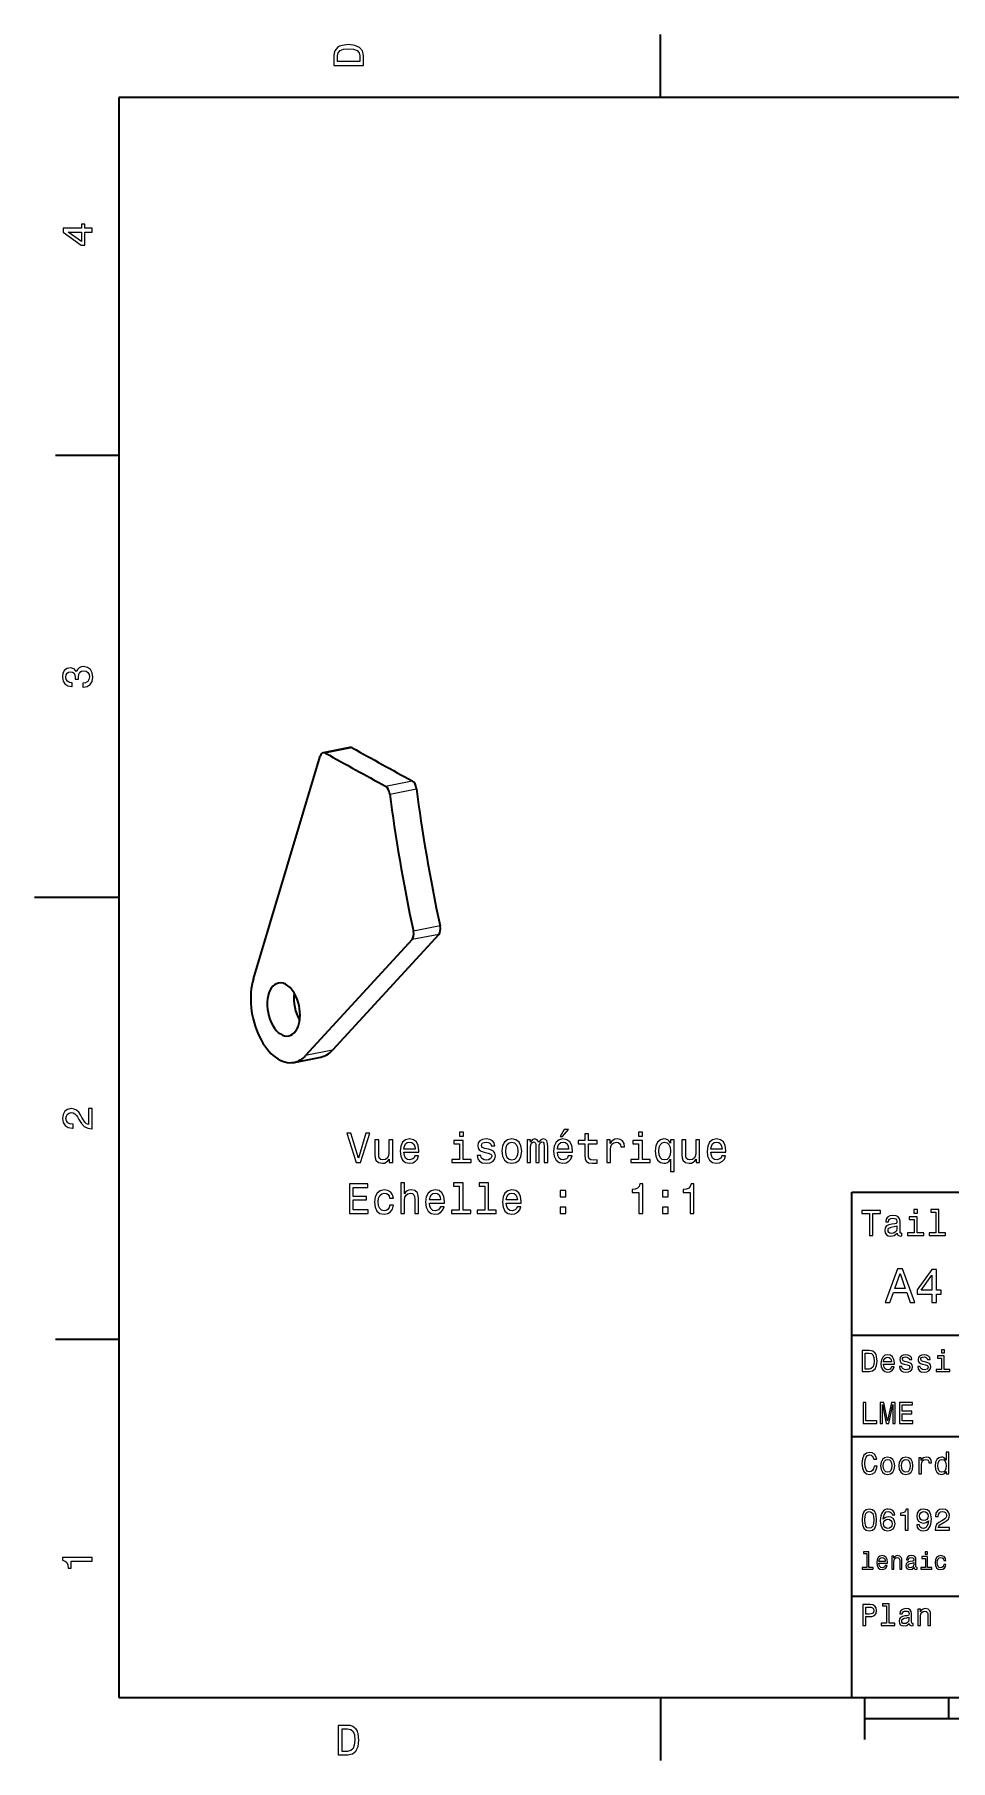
# Model space of a CAD drawing. Extents: x 0 to 297, y 0 to 210.
# Drawn here: x 0 to 108.7, y 2.5 to 207.5 of the extents above; entities that cross this region are included whole.
import ezdxf

# ---------------------------------------------------------------- set-up
doc = ezdxf.new("R2010")
doc.units = 0

msp = doc.modelspace()

# ---------------------------------------------------------------- linework, layer by layer
at = {"color": 7, "lineweight": 35, "ltscale": 0.1875}
for p, q in [((74.300003, 200), (74.300003, 207.5)), ((10, 157.5), (2.5, 157.5)), ((10, 52.5), (2.5, 52.5)), ((74.300003, 10), (74.300003, 2.5))]:
    msp.add_line(p, q, dxfattribs=at)
at = {"color": 7, "lineweight": 35}
for p, q in [((287, 200), (10, 200)), ((10, 200), (10, 10)), ((25.974854, 95.345688), (33.90332, 121.776993)), ((97, 10), (97, 70)), ((97, 70), (287, 70)), ((97, 53), (162, 53)), ((97, 41), (162, 41)), ((97, 22), (162, 22)), ((10, 10), (287, 10)), ((97, 10), (287, 10)), ((98.5, 7.5), (198.5, 7.5))]:
    msp.add_line(p, q, dxfattribs=at)
at = {"color": 7, "lineweight": 35, "ltscale": 0.080713}
for p, q in [((37.436279, 122.81665), (34.269531, 122.188141)), ((30.810913, 85.421936), (33.977661, 86.050446))]:
    msp.add_line(p, q, dxfattribs=at)
at = {"color": 7, "lineweight": 13, "ltscale": 0.08071}
msp.add_line((37.714844, 122.765045), (34.548218, 122.136536), dxfattribs=at)
at = {"color": 7, "lineweight": 13, "ltscale": 0.080713}
for p, q in [((41.657715, 118.219406), (44.824463, 118.847931)), ((42.173706, 117.282471), (45.340454, 117.91098)), ((47.971436, 100.623947), (44.804688, 99.995438)), ((48.137085, 101.616547), (44.970337, 100.988037)), ((35.347412, 86.859238), (32.180664, 86.230713))]:
    msp.add_line(p, q, dxfattribs=at)
at = {"color": 7, "lineweight": 35, "ltscale": 0.25}
msp.add_line((10, 105), (0, 105), dxfattribs=at)
at = {"color": 7, "lineweight": 35, "ltscale": 0.466927}
for p, q in [((47.971436, 100.623947), (35.347412, 86.859238)), ((44.804688, 99.995438), (32.180664, 86.230713))]:
    msp.add_line(p, q, dxfattribs=at)
at = {"color": 7, "lineweight": 35, "ltscale": 0.125}
msp.add_line((98.5, 10), (98.5, 5), dxfattribs=at)
at = {"color": 7, "lineweight": 35, "ltscale": 0.0625}
msp.add_line((108.5, 10), (108.5, 7.5), dxfattribs=at)
at = {"color": 7, "lineweight": 13}
for points in [[(35.533215, 204.994965), (35.533215, 203.829971), (39.033215, 203.829971), (39.033215, 204.994965), (38.922264, 205.544678), (38.584366, 205.953171), (38.034657, 206.205338), (37.283215, 206.296112), (36.516644, 206.215424), (36.21405, 206.114563), (35.971977, 205.973343), (35.644165, 205.56485), (35.563473, 205.297562)], [(35.951801, 204.959656), (36.027451, 205.342941), (36.259438, 205.605194), (36.672985, 205.761536), (37.283215, 205.811966), (37.873272, 205.756485), (38.286816, 205.600143), (38.533936, 205.332855), (38.614628, 204.959656), (38.614628, 204.298996), (35.951801, 204.298996)], [(6.833213, 184.02739), (6.833213, 184.481277), (5.965778, 184.481277), (5.965778, 184.98056), (5.56232, 184.98056), (5.56232, 184.481277), (3.408862, 184.481277), (3.408862, 184.022339), (5.521974, 182.489197), (5.965778, 182.489197), (5.965778, 184.02739)], [(5.56232, 182.912827), (3.993876, 184.02739), (5.56232, 184.02739)], [(5.73379, 129.979111), (5.769093, 129.979111), (6.253242, 130.059799), (6.616354, 130.296829), (6.848343, 130.670029), (6.934078, 131.164276), (6.848343, 131.688766), (6.626441, 132.082138), (6.273415, 132.334305), (5.819525, 132.425079), (5.521974, 132.384735), (5.279899, 132.273788), (5.0933, 132.092224), (4.957133, 131.850143), (4.684798, 132.177963), (4.251081, 132.293961), (3.857709, 132.218307), (3.560158, 132.00145), (3.373559, 131.648422), (3.307997, 131.164276), (3.388689, 130.710388), (3.610591, 130.362396), (3.963617, 130.135452), (4.432637, 130.059799), (4.46794, 130.059799), (4.46794, 130.508652), (4.145173, 130.548996), (3.913184, 130.680115), (3.771974, 130.891937), (3.721542, 131.189484), (3.761888, 131.451736), (3.867795, 131.643372), (4.039265, 131.759369), (4.271254, 131.804764), (4.518372, 131.759369), (4.684798, 131.638336), (4.785663, 131.426514), (4.815922, 131.139053), (4.810879, 130.942368), (5.209294, 130.942368), (5.199208, 131.189484), (5.244596, 131.507217), (5.365634, 131.744247), (5.56232, 131.885452), (5.819525, 131.935883), (6.112032, 131.880417), (6.328891, 131.734161), (6.465058, 131.502167), (6.510447, 131.194534), (6.460014, 130.876801), (6.308718, 130.644821), (6.066643, 130.498566), (5.73379, 130.443085)], [(6.833213, 77.519447), (6.833213, 79.925072), (6.399496, 79.925072), (6.399496, 78.023773), (6.162464, 78.129684), (5.965778, 78.311241), (5.607709, 78.871033), (5.456412, 79.168587), (5.239553, 79.501442), (4.987392, 79.738472), (4.689842, 79.874641), (4.351945, 79.925072), (3.928314, 79.839333), (3.595461, 79.602303), (3.383646, 79.239189), (3.307997, 78.770172), (3.393732, 78.286018), (3.630764, 77.91787), (4.009006, 77.680832), (4.508286, 77.600143), (4.578891, 77.600143), (4.578891, 78.059074), (4.538545, 78.059074), (4.195605, 78.104462), (3.943444, 78.240631), (3.782061, 78.457489), (3.726585, 78.744957), (3.777017, 79.03746), (3.903098, 79.254318), (4.099784, 79.395531), (4.346902, 79.445961), (4.578891, 79.41066), (4.775577, 79.314842), (4.947046, 79.153458), (5.098343, 78.931557), (5.259727, 78.634003), (5.572406, 78.139771), (5.90526, 77.791786), (6.308718, 77.585014), (6.818084, 77.519447)], [(39.309841, 77.027397), (38.43232, 74.046852), (37.529579, 77.027397), (37.050472, 77.027397), (38.180157, 73.522354), (38.684479, 73.522354), (39.788948, 77.027397)], [(42.512291, 76.230568), (42.068485, 76.230568), (42.068485, 74.667168), (42.018051, 74.304054), (41.871799, 74.041809), (41.644855, 73.880424), (41.347305, 73.829994), (41.110271, 73.870338), (40.958977, 73.991371), (40.873241, 74.198143), (40.853069, 74.490654), (40.853069, 76.230568), (40.409264, 76.230568), (40.409264, 74.45031), (40.424393, 74.092239), (40.520214, 73.794685), (40.812721, 73.522354), (41.281742, 73.426537), (41.533905, 73.461838), (41.750763, 73.552612), (41.937363, 73.708954), (42.088657, 73.935898), (42.088657, 73.522354), (42.512291, 73.522354)], [(43.848743, 74.747856), (45.623962, 74.747856), (45.629005, 74.954628), (45.548313, 75.534599), (45.326408, 75.968323), (44.973385, 76.230568), (44.504364, 76.326385), (44.045429, 76.225525), (43.692406, 75.9431), (43.465458, 75.484169), (43.384769, 74.878983), (43.460415, 74.258667), (43.687363, 73.804771), (44.035343, 73.522354), (44.489235, 73.426537), (44.882607, 73.492096), (45.205372, 73.663567), (45.442406, 73.935898), (45.578571, 74.299011), (45.139812, 74.299011), (45.049034, 74.097282), (44.917908, 73.945984), (44.544708, 73.824951), (44.257248, 73.880424), (44.040386, 74.056938), (43.899178, 74.344398), (43.848743, 74.732727)], [(43.848743, 75.121056), (43.904221, 75.46904), (44.040386, 75.726242), (44.247162, 75.882584), (44.519493, 75.938057), (44.786785, 75.882584), (44.993557, 75.726242), (45.119637, 75.46904), (45.165028, 75.121056)], [(50.889091, 73.895554), (50.889091, 76.139786), (49.749321, 76.139786), (49.749321, 75.761551), (50.445286, 75.761551), (50.445286, 73.895554), (49.537506, 73.895554), (49.537506, 73.522354), (51.806957, 73.522354), (51.806957, 73.895554)], [(50.904221, 77.143394), (50.4352, 77.143394), (50.4352, 76.639069), (50.904221, 76.639069)], [(53.894855, 75.100883), (53.466179, 75.201752), (53.148457, 75.317741), (53.042549, 75.554771), (53.072807, 75.721199), (53.178719, 75.842239), (53.350185, 75.917885), (53.597305, 75.948143), (53.834335, 75.917885), (54.020935, 75.82711), (54.141975, 75.690941), (54.192406, 75.509384), (54.626122, 75.509384), (54.626122, 75.51947), (54.550476, 75.847282), (54.343704, 76.104485), (54.020935, 76.265869), (53.597305, 76.326385), (53.168633, 76.265869), (52.855949, 76.099442), (52.659264, 75.852325), (52.598747, 75.539642), (52.644135, 75.237053), (52.785343, 75.025238), (53.017334, 74.87394), (53.355228, 74.768028), (53.849464, 74.646996), (54.152061, 74.520912), (54.23275, 74.420052), (54.263008, 74.268753), (54.217621, 74.082153), (54.096584, 73.940941), (53.899899, 73.850166), (53.63765, 73.819908), (53.360275, 73.850166), (53.158543, 73.95607), (53.022377, 74.127541), (52.9669, 74.364571), (52.538227, 74.364571), (52.608833, 73.961113), (52.815605, 73.66861), (53.143414, 73.492096), (53.597305, 73.426537), (54.071365, 73.492096), (54.41935, 73.66861), (54.631165, 73.951027), (54.706814, 74.319183), (54.651337, 74.636909), (54.494999, 74.853767), (54.237793, 74.99498)], [(55.473385, 74.87394), (55.554077, 74.258667), (55.786064, 73.804771), (56.154221, 73.522354), (56.648457, 73.426537), (57.13765, 73.522354), (57.505806, 73.799728), (57.737793, 74.253624), (57.823528, 74.87394), (57.737793, 75.489212), (57.505806, 75.948143), (57.13765, 76.225525), (56.648457, 76.326385), (56.154221, 76.225525), (55.786064, 75.9431), (55.554077, 75.489212)], [(55.927277, 74.878983), (55.972664, 75.33287), (56.113876, 75.660683), (56.34082, 75.862411), (56.648457, 75.933014), (56.95105, 75.862411), (57.177994, 75.665726), (57.319206, 75.33287), (57.369637, 74.878983), (57.319206, 74.420052), (57.177994, 74.087196), (56.95105, 73.885468), (56.648457, 73.819908), (56.34082, 73.885468), (56.113876, 74.087196), (55.972664, 74.420052)], [(58.46402, 73.522354), (58.87252, 73.522354), (58.87252, 75.33287), (58.897736, 75.605209), (58.973389, 75.801895), (59.089378, 75.917885), (59.240677, 75.96328), (59.361717, 75.922928), (59.442406, 75.822067), (59.48275, 75.650597), (59.497879, 75.423653), (59.497879, 73.522354), (59.881165, 73.522354), (59.881165, 75.33287), (59.906384, 75.600166), (59.982033, 75.796852), (60.103069, 75.917885), (60.254364, 75.96328), (60.375404, 75.922928), (60.456093, 75.822067), (60.506527, 75.423653), (60.506527, 73.522354), (60.915031, 73.522354), (60.915031, 75.393394), (60.889812, 75.781723), (60.80912, 76.079269), (60.647736, 76.260826), (60.38549, 76.326385), (60.07785, 76.225525), (59.84082, 75.933014), (59.654221, 76.220482), (59.341541, 76.326385), (59.054077, 76.225525), (58.857391, 75.9431), (58.857391, 76.230568), (58.46402, 76.230568)], [(62.064884, 74.747856), (63.840099, 74.747856), (63.845142, 74.954628), (63.76445, 75.534599), (63.542549, 75.968323), (63.189522, 76.230568), (62.720505, 76.326385), (62.26157, 76.225525), (61.908546, 75.9431), (61.681599, 75.484169), (61.600906, 74.878983), (61.676556, 74.258667), (61.9035, 73.804771), (62.251484, 73.522354), (62.705376, 73.426537), (63.098747, 73.492096), (63.421513, 73.663567), (63.658546, 73.935898), (63.794708, 74.299011), (63.355949, 74.299011), (63.265171, 74.097282), (63.134048, 73.945984), (62.760849, 73.824951), (62.473385, 73.880424), (62.256527, 74.056938), (62.115318, 74.344398), (62.064884, 74.732727)], [(62.064884, 75.121056), (62.120361, 75.46904), (62.256527, 75.726242), (62.463299, 75.882584), (62.735634, 75.938057), (63.002922, 75.882584), (63.209694, 75.726242), (63.335777, 75.46904), (63.381165, 75.121056)], [(62.37252, 76.598724), (62.670071, 76.598724), (63.371078, 77.45607), (62.876842, 77.45607)], [(65.307678, 75.761551), (65.307678, 74.404922), (65.337936, 73.966156), (65.479149, 73.663567), (65.761566, 73.487053), (66.240677, 73.426537), (66.765167, 73.451752), (66.765167, 73.835037), (66.381882, 73.804771), (66.033905, 73.845123), (65.847305, 73.971199), (65.766609, 74.183014), (65.75148, 74.480568), (65.75148, 75.761551), (66.765167, 75.761551), (66.765167, 76.139786), (65.75148, 76.139786), (65.75148, 76.93158), (65.307678, 76.93158), (65.307678, 76.139786), (64.541107, 76.139786), (64.541107, 75.761551)], [(67.915024, 73.522354), (68.358826, 73.522354), (68.358826, 75.070625), (68.404221, 75.443825), (68.54039, 75.711113), (68.762291, 75.872498), (69.059837, 75.927971), (69.281738, 75.89267), (69.448166, 75.791809), (69.549026, 75.620338), (69.584335, 75.388351), (70.03318, 75.388351), (69.972664, 75.796852), (69.806236, 76.089355), (69.528854, 76.265869), (69.15062, 76.326385), (68.89341, 76.286041), (68.671509, 76.185181), (68.474823, 76.01371), (68.318481, 75.781723), (68.318481, 76.230568), (67.915024, 76.230568)], [(72.141251, 73.895554), (72.141251, 76.139786), (71.00148, 76.139786), (71.00148, 75.761551), (71.697449, 75.761551), (71.697449, 73.895554), (70.789665, 73.895554), (70.789665, 73.522354), (73.059113, 73.522354), (73.059113, 73.895554)], [(72.15638, 77.143394), (71.687363, 77.143394), (71.687363, 76.639069), (72.15638, 76.639069)], [(75.484909, 75.811981), (75.328568, 76.038925), (75.152054, 76.20031), (74.945282, 76.291084), (74.708252, 76.326385), (74.279579, 76.225525), (73.946724, 75.9431), (73.729866, 75.489212), (73.654221, 74.878983), (73.729866, 74.26371), (73.946724, 73.809814), (74.279579, 73.522354), (74.708252, 73.426537), (74.945282, 73.456795), (75.147018, 73.542526), (75.323524, 73.698868), (75.484909, 73.935898), (75.484909, 72.473366), (75.928711, 72.473366), (75.928711, 76.230568), (75.484909, 76.230568)], [(74.108109, 74.878983), (74.153496, 75.327827), (74.294708, 75.65564), (74.506523, 75.857368), (74.783905, 75.927971), (75.076408, 75.857368), (75.298309, 75.660683), (75.429428, 75.33287), (75.479866, 74.878983), (75.429428, 74.420052), (75.298309, 74.092239), (75.076408, 73.890511), (74.783905, 73.824951), (74.506523, 73.890511), (74.294708, 74.092239), (74.153496, 74.425095)], [(78.944565, 76.230568), (78.500763, 76.230568), (78.500763, 74.667168), (78.450325, 74.304054), (78.304077, 74.041809), (78.077126, 73.880424), (77.779572, 73.829994), (77.542542, 73.870338), (77.391251, 73.991371), (77.305511, 74.198143), (77.285339, 74.490654), (77.285339, 76.230568), (76.841537, 76.230568), (76.841537, 74.45031), (76.856667, 74.092239), (76.952484, 73.794685), (77.244995, 73.522354), (77.71402, 73.426537), (77.966171, 73.461838), (78.183037, 73.552612), (78.369629, 73.708954), (78.520935, 73.935898), (78.520935, 73.522354), (78.944565, 73.522354)], [(80.281021, 74.747856), (82.056229, 74.747856), (82.061279, 74.954628), (81.980583, 75.534599), (81.758682, 75.968323), (81.405655, 76.230568), (80.936638, 76.326385), (80.477707, 76.225525), (80.12468, 75.9431), (79.897736, 75.484169), (79.817039, 74.878983), (79.892685, 74.258667), (80.119629, 73.804771), (80.467621, 73.522354), (80.921509, 73.426537), (81.31488, 73.492096), (81.63765, 73.663567), (81.87468, 73.935898), (82.010849, 74.299011), (81.572083, 74.299011), (81.481308, 74.097282), (81.350182, 73.945984), (80.976982, 73.824951), (80.689514, 73.880424), (80.472656, 74.056938), (80.331451, 74.344398), (80.281021, 74.732727)], [(80.281021, 75.121056), (80.336487, 75.46904), (80.472656, 75.726242), (80.679428, 75.882584), (80.951767, 75.938057), (81.219055, 75.882584), (81.425827, 75.726242), (81.55191, 75.46904), (81.597298, 75.121056)], [(37.373241, 67.475525), (39.592262, 67.475525), (39.592262, 67.899155), (37.837219, 67.899155), (37.837219, 69.084312), (39.40062, 69.084312), (39.40062, 69.502899), (37.837219, 69.502899), (37.837219, 70.551895), (39.551914, 70.551895), (39.551914, 70.975525), (37.373241, 70.975525)], [(42.149178, 69.286041), (42.587936, 69.286041), (42.497162, 69.689499), (42.2803, 70.007225), (41.942406, 70.203911), (41.503643, 70.279556), (41.019493, 70.178696), (40.651337, 69.896271), (40.41935, 69.43734), (40.338657, 68.822067), (40.414307, 68.211838), (40.641251, 67.757942), (40.999321, 67.475525), (41.488514, 67.379707), (41.922234, 67.455353), (42.260128, 67.667168), (42.492115, 68.000023), (42.592979, 68.443825), (42.16935, 68.443825), (42.0937, 68.161407), (41.952492, 67.949585), (41.750763, 67.818466), (41.503643, 67.778122), (41.196007, 67.843681), (40.974106, 68.04541), (40.837936, 68.373222), (40.792549, 68.837196), (40.837936, 69.291084), (40.979149, 69.618896), (41.206093, 69.820625), (41.503643, 69.891228), (41.765892, 69.84584), (41.962578, 69.729851), (42.0937, 69.538208)], [(43.460415, 67.475525), (43.904221, 67.475525), (43.904221, 69.038925), (43.949608, 69.396996), (44.095863, 69.659241), (44.322807, 69.820625), (44.625401, 69.881142), (44.867477, 69.830711), (45.018776, 69.694542), (45.094421, 69.467598), (45.119637, 69.165009), (45.119637, 67.475525), (45.563442, 67.475525), (45.563442, 69.255783), (45.54327, 69.613853), (45.452492, 69.911407), (45.154942, 70.183739), (44.690964, 70.279556), (44.438805, 70.244255), (44.221943, 70.148438), (44.040386, 69.997139), (43.904221, 69.790367), (43.904221, 71.096565), (43.460415, 71.096565)], [(46.884766, 68.701027), (48.659985, 68.701027), (48.665028, 68.907799), (48.584335, 69.48777), (48.362434, 69.921494), (48.009407, 70.183739), (47.540386, 70.279556), (47.081455, 70.178696), (46.728428, 69.896271), (46.501484, 69.43734), (46.420792, 68.832153), (46.496441, 68.211838), (46.723385, 67.757942), (47.071365, 67.475525), (47.525257, 67.379707), (47.918629, 67.445267), (48.241394, 67.616737), (48.478428, 67.889069), (48.614594, 68.252182), (48.175835, 68.252182), (48.085056, 68.050453), (47.953934, 67.899155), (47.580734, 67.778122), (47.29327, 67.833595), (47.076408, 68.010109), (46.9352, 68.297569), (46.884766, 68.685898)], [(46.884766, 69.074226), (46.940243, 69.422211), (47.076408, 69.679413), (47.283184, 69.835754), (47.555519, 69.891228), (47.822807, 69.835754), (48.029579, 69.679413), (48.155663, 69.422211), (48.20105, 69.074226)], [(50.415028, 70.723366), (50.415028, 67.848724), (49.502205, 67.848724), (49.502205, 67.475525), (51.766613, 67.475525), (51.766613, 67.848724), (50.858833, 67.848724), (50.858833, 71.096565), (49.719063, 71.096565), (49.719063, 70.723366)], [(53.45105, 70.723366), (53.45105, 67.848724), (52.538227, 67.848724), (52.538227, 67.475525), (54.802635, 67.475525), (54.802635, 67.848724), (53.894855, 67.848724), (53.894855, 71.096565), (52.755085, 71.096565), (52.755085, 70.723366)], [(55.992836, 68.701027), (57.768051, 68.701027), (57.773094, 68.907799), (57.692406, 69.48777), (57.470505, 69.921494), (57.117477, 70.183739), (56.648457, 70.279556), (56.189522, 70.178696), (55.836498, 69.896271), (55.60955, 69.43734), (55.528862, 68.832153), (55.604507, 68.211838), (55.831451, 67.757942), (56.179436, 67.475525), (56.633327, 67.379707), (57.026699, 67.445267), (57.349464, 67.616737), (57.586498, 67.889069), (57.722664, 68.252182), (57.283905, 68.252182), (57.193123, 68.050453), (57.062004, 67.899155), (56.688805, 67.778122), (56.401337, 67.833595), (56.184479, 68.010109), (56.04327, 68.297569), (55.992836, 68.685898)], [(55.992836, 69.074226), (56.048313, 69.422211), (56.184479, 69.679413), (56.391251, 69.835754), (56.663589, 69.891228), (56.930878, 69.835754), (57.13765, 69.679413), (57.263733, 69.422211), (57.30912, 69.074226)], [(62.37252, 69.432297), (63.068485, 69.432297), (63.068485, 70.183739), (62.37252, 70.183739)], [(71.737793, 67.475525), (72.196724, 67.475525), (72.196724, 71.00074), (71.85379, 71.00074), (71.763008, 70.693108), (71.581451, 70.486328), (71.304077, 70.365295), (70.920792, 70.324951), (70.920792, 69.966881), (71.737793, 69.966881)], [(74.516609, 69.432297), (75.21257, 69.432297), (75.21257, 70.183739), (74.516609, 70.183739)], [(77.809837, 67.475525), (78.268768, 67.475525), (78.268768, 71.00074), (77.925827, 71.00074), (77.835052, 70.693108), (77.653496, 70.486328), (77.376114, 70.365295), (76.992828, 70.324951), (76.992828, 69.966881), (77.809837, 69.966881)], [(62.37252, 67.475525), (63.068485, 67.475525), (63.068485, 68.226967), (62.37252, 68.226967)], [(74.516609, 67.475525), (75.21257, 67.475525), (75.21257, 68.226967), (74.516609, 68.226967)], [(99.102303, 64.837173), (99.5, 64.837173), (99.5, 67.47406), (100.407784, 67.47406), (100.407784, 67.837173), (98.190201, 67.837173), (98.190201, 67.47406), (99.102303, 67.47406)], [(104.786743, 67.940918), (104.384727, 67.940918), (104.384727, 67.508644), (104.786743, 67.508644)], [(106.969742, 67.621033), (106.969742, 65.157059), (106.187317, 65.157059), (106.187317, 64.837173), (108.128242, 64.837173), (108.128242, 65.157059), (107.350143, 65.157059), (107.350143, 67.940918), (106.373199, 67.940918), (106.373199, 67.621033)], [(102.387611, 65.139771), (102.387611, 65.126801), (102.409225, 64.979828), (102.47406, 64.876076), (102.746399, 64.793945), (102.958214, 64.828529), (102.958214, 65.122475), (102.867432, 65.109505), (102.746399, 65.165703), (102.724785, 65.338615), (102.724785, 66.540344), (102.672913, 66.84726), (102.521614, 67.0634), (102.257927, 67.193085), (101.886169, 67.240631), (101.523056, 67.188759), (101.255043, 67.041786), (101.086456, 66.812675), (101.030258, 66.510086), (101.030258, 66.484146), (101.371758, 66.484146), (101.402016, 66.665703), (101.497116, 66.795387), (101.65274, 66.873199), (101.873199, 66.903458), (102.085014, 66.881844), (102.236313, 66.817001), (102.327087, 66.704605), (102.357346, 66.548988), (102.340057, 66.367432), (102.270897, 66.276657), (102.097984, 66.233429), (101.773773, 66.198845), (101.402016, 66.121033), (101.138329, 65.982704), (100.982712, 65.766571), (100.935158, 65.446686), (100.978386, 65.161385), (101.112389, 64.949562), (101.328529, 64.815559), (101.626801, 64.768013), (102.028816, 64.858788)], [(102.344383, 65.649857), (102.292511, 65.425072), (102.154182, 65.252159), (101.946686, 65.139771), (101.691643, 65.100861), (101.527374, 65.122475), (101.41066, 65.191643), (101.337173, 65.312675), (101.315559, 65.481262), (101.332855, 65.632561), (101.402016, 65.740631), (101.678673, 65.861671), (102.028816, 65.913544), (102.344383, 66.017288)], [(104.773773, 65.157059), (104.773773, 67.080688), (103.796829, 67.080688), (103.796829, 66.756485), (104.393372, 66.756485), (104.393372, 65.157059), (103.615273, 65.157059), (103.615273, 64.837173), (105.560516, 64.837173), (105.560516, 65.157059)], [(100.982712, 56.9049), (101.51297, 56.9049), (101.933716, 58.080692), (103.530258, 58.080692), (103.951012, 56.9049), (104.492798, 56.9049), (103.028816, 60.910664), (102.440926, 60.910664)], [(102.118156, 58.570606), (102.734871, 60.334293), (103.351585, 58.570606)], [(106.521614, 56.9049), (107.040344, 56.9049), (107.040344, 57.896255), (107.610954, 57.896255), (107.610954, 58.357349), (107.040344, 58.357349), (107.040344, 60.818443), (106.515854, 60.818443), (104.763687, 58.403458), (104.763687, 57.896255), (106.521614, 57.896255)], [(105.247841, 58.357349), (106.521614, 60.149857), (106.521614, 58.357349)], [(107.992798, 51.27702), (107.657784, 51.27702), (107.657784, 50.916786), (107.992798, 50.916786)], [(99.080688, 51.190563), (98.248558, 51.190563), (98.248558, 48.690563), (99.080688, 48.690563), (99.473343, 48.769814), (99.765129, 49.011169), (99.945244, 49.40382), (100.010086, 49.940563), (99.952446, 50.488113), (99.880402, 50.70425), (99.779541, 50.877163), (99.487755, 51.111313), (99.296829, 51.168949)], [(99.055473, 50.891571), (99.329254, 50.837536), (99.516571, 50.671829), (99.628242, 50.376442), (99.664268, 49.940563), (99.624641, 49.519093), (99.51297, 49.223705), (99.322044, 49.047192), (99.055473, 48.989555), (98.583572, 48.989555), (98.583572, 50.891571)], [(100.784584, 49.565922), (102.052597, 49.565922), (102.056198, 49.713619), (101.998558, 50.127884), (101.840057, 50.437683), (101.587898, 50.625), (101.252884, 50.693443), (100.925072, 50.621399), (100.672913, 50.41967), (100.510803, 50.091862), (100.453171, 49.659584), (100.507202, 49.216499), (100.669312, 48.892292), (100.91787, 48.690563), (101.242073, 48.62212), (101.523056, 48.668949), (101.753601, 48.791428), (101.922913, 48.98595), (102.020172, 49.245319), (101.706772, 49.245319), (101.64193, 49.101227), (101.548271, 48.993156), (101.2817, 48.9067), (101.07637, 48.946327), (100.921471, 49.072407), (100.820602, 49.27774), (100.784584, 49.555115)], [(100.784584, 49.832493), (100.824211, 50.081055), (100.921471, 50.264771), (101.069168, 50.376442), (101.263687, 50.416069), (101.454613, 50.376442), (101.602303, 50.264771), (101.69236, 50.081055), (101.724785, 49.832493)], [(103.623199, 49.818085), (103.317001, 49.890129), (103.090057, 49.972984), (103.014412, 50.142292), (103.036026, 50.261169), (103.111671, 50.347622), (103.234146, 50.401657), (103.41066, 50.423271), (103.579971, 50.401657), (103.713257, 50.336815), (103.799713, 50.239555), (103.835732, 50.109871), (104.145531, 50.109871), (104.145531, 50.117077), (104.091499, 50.351227), (103.943802, 50.534943), (103.713257, 50.650219), (103.41066, 50.693443), (103.104469, 50.650219), (102.881126, 50.531342), (102.740631, 50.354828), (102.697403, 50.131485), (102.729828, 49.915348), (102.830688, 49.76405), (102.996399, 49.655983), (103.237755, 49.580334), (103.590775, 49.493877), (103.806915, 49.40382), (103.864555, 49.331772), (103.886169, 49.223705), (103.853745, 49.09042), (103.767288, 48.989555), (103.626801, 48.924713), (103.439484, 48.903099), (103.241356, 48.924713), (103.09726, 49.000362), (103, 49.122841), (102.960373, 49.292149), (102.654175, 49.292149), (102.704613, 49.003963), (102.852303, 48.795029), (103.086456, 48.668949), (103.41066, 48.62212), (103.749283, 48.668949), (103.997841, 48.795029), (104.149139, 48.996758), (104.203171, 49.259727), (104.163544, 49.486671), (104.051872, 49.641571), (103.868156, 49.742435)], [(105.791786, 49.818085), (105.485588, 49.890129), (105.258644, 49.972984), (105.182999, 50.142292), (105.204613, 50.261169), (105.280258, 50.347622), (105.40274, 50.401657), (105.579254, 50.423271), (105.748558, 50.401657), (105.881844, 50.336815), (105.9683, 50.239555), (106.004326, 50.109871), (106.314117, 50.109871), (106.314117, 50.117077), (106.260086, 50.351227), (106.112396, 50.534943), (105.881844, 50.650219), (105.579254, 50.693443), (105.273056, 50.650219), (105.049713, 50.531342), (104.909225, 50.354828), (104.865997, 50.131485), (104.898415, 49.915348), (104.999283, 49.76405), (105.164986, 49.655983), (105.406342, 49.580334), (105.759369, 49.493877), (105.975502, 49.40382), (106.033142, 49.331772), (106.054756, 49.223705), (106.022339, 49.09042), (105.935883, 48.989555), (105.795387, 48.924713), (105.60807, 48.903099), (105.409943, 48.924713), (105.265854, 49.000362), (105.168587, 49.122841), (105.12896, 49.292149), (104.822769, 49.292149), (104.873199, 49.003963), (105.020897, 48.795029), (105.255043, 48.668949), (105.579254, 48.62212), (105.91787, 48.668949), (106.166428, 48.795029), (106.317726, 48.996758), (106.371758, 49.259727), (106.33213, 49.486671), (106.220459, 49.641571), (106.036743, 49.742435)], [(107.981987, 48.957134), (107.981987, 50.560158), (107.16787, 50.560158), (107.16787, 50.289986), (107.664986, 50.289986), (107.664986, 48.957134), (107.016571, 48.957134), (107.016571, 48.690563), (108.637611, 48.690563), (108.637611, 48.957134)], [(98.353027, 42.530979), (99.959656, 42.530979), (99.959656, 42.833572), (98.684441, 42.833572), (98.684441, 45.030979), (98.353027, 45.030979)], [(100.352303, 42.530979), (100.629684, 42.530979), (100.629684, 44.80043), (101.097984, 42.530979), (101.407784, 42.530979), (101.872482, 44.80043), (101.872482, 42.530979), (102.153458, 42.530979), (102.153458, 45.030979), (101.713974, 45.030979), (101.252884, 42.826366), (100.795387, 45.030979), (100.352303, 45.030979)], [(102.664986, 42.530979), (104.25, 42.530979), (104.25, 42.833572), (102.996399, 42.833572), (102.996399, 43.680115), (104.113113, 43.680115), (104.113113, 43.979107), (102.996399, 43.979107), (102.996399, 44.728386), (104.221184, 44.728386), (104.221184, 45.030979), (102.664986, 45.030979)], [(99.66787, 37.460373), (99.595818, 37.15778), (99.476944, 36.941643), (99.311241, 36.808357), (99.116714, 36.765129), (98.882568, 36.829971), (98.698845, 37.024494), (98.57637, 37.341499), (98.536743, 37.780979), (98.57637, 38.216858), (98.695244, 38.537464), (98.87896, 38.731987), (99.116714, 38.80043), (99.289627, 38.764408), (99.437317, 38.663544), (99.552597, 38.501442), (99.631844, 38.278099), (99.97406, 38.278099), (99.865997, 38.620316), (99.678673, 38.879681), (99.422913, 39.041786), (99.116714, 39.099422), (98.734871, 39.009365), (98.443085, 38.757202), (98.25576, 38.342937), (98.190926, 37.780979), (98.25576, 37.219021), (98.443085, 36.804756), (98.734871, 36.548992), (99.116714, 36.462536), (99.451729, 36.530979), (99.721901, 36.721901), (99.912827, 37.035301), (100.013687, 37.460373)], [(108.201729, 36.829971), (108.201729, 36.530979), (108.51873, 36.530979), (108.51873, 39.117435), (108.20533, 39.117435), (108.20533, 38.170029), (107.963974, 38.443802), (107.816284, 38.508644), (107.646973, 38.533859), (107.340775, 38.461815), (107.103027, 38.260086), (106.948128, 37.935879), (106.894089, 37.5), (106.948128, 37.064121), (107.103027, 36.736309), (107.340775, 36.530979), (107.646973, 36.462536), (107.816284, 36.487751), (107.967575, 36.552593)], [(100.413544, 37.496399), (100.471184, 37.056915), (100.636887, 36.732708), (100.899857, 36.530979), (101.252884, 36.462536), (101.602303, 36.530979), (101.865273, 36.729107), (102.030983, 37.053314), (102.092216, 37.496399), (102.030983, 37.935879), (101.865273, 38.263687), (101.602303, 38.461815), (101.252884, 38.533859), (100.899857, 38.461815), (100.636887, 38.260086), (100.471184, 37.935879)], [(100.737755, 37.5), (100.770172, 37.824207), (100.87104, 38.058357), (101.033142, 38.20245), (101.252884, 38.25288), (101.469017, 38.20245), (101.631126, 38.061958), (101.731987, 37.824207), (101.768013, 37.5), (101.731987, 37.172188), (101.631126, 36.934437), (101.469017, 36.790344), (101.252884, 36.743515), (101.033142, 36.790344), (100.87104, 36.934437), (100.770172, 37.172188)], [(102.58213, 37.496399), (102.639771, 37.056915), (102.805473, 36.732708), (103.068443, 36.530979), (103.421471, 36.462536), (103.770897, 36.530979), (104.033859, 36.729107), (104.19957, 37.053314), (104.260803, 37.496399), (104.19957, 37.935879), (104.033859, 38.263687), (103.770897, 38.461815), (103.421471, 38.533859), (103.068443, 38.461815), (102.805473, 38.260086), (102.639771, 37.935879)], [(102.906342, 37.5), (102.938759, 37.824207), (103.039627, 38.058357), (103.201729, 38.20245), (103.421471, 38.25288), (103.637611, 38.20245), (103.799713, 38.061958), (103.900574, 37.824207), (103.9366, 37.5), (103.900574, 37.172188), (103.799713, 36.934437), (103.637611, 36.790344), (103.421471, 36.743515), (103.201729, 36.790344), (103.039627, 36.934437), (102.938759, 37.172188)], [(104.963257, 36.530979), (105.280258, 36.530979), (105.280258, 37.636887), (105.312683, 37.903458), (105.409943, 38.094379), (105.568443, 38.209652), (105.780983, 38.249279), (105.939484, 38.224064), (106.058357, 38.152016), (106.130402, 38.029537), (106.155617, 37.863831), (106.476227, 37.863831), (106.432999, 38.155621), (106.314117, 38.364552), (106.115997, 38.490635), (105.845825, 38.533859), (105.662102, 38.505043), (105.503601, 38.432995), (105.363113, 38.310516), (105.251442, 38.144814), (105.251442, 38.465416), (104.963257, 38.465416)], [(107.701012, 38.249279), (107.909943, 38.198845), (108.068443, 38.058357), (108.162102, 37.824207), (108.198128, 37.5), (108.162102, 37.172188), (108.068443, 36.938038), (107.909943, 36.793949), (107.701012, 36.747116), (107.502884, 36.793949), (107.351585, 36.938038), (107.250717, 37.175793), (107.2183, 37.5), (107.250717, 37.820606), (107.351585, 38.054756), (107.502884, 38.198845)], [(98.216141, 31.071325), (98.270172, 30.505762), (98.439484, 30.102304), (98.709656, 29.857347), (99.084297, 29.778097), (99.45533, 29.857347), (99.725502, 30.102304), (99.891212, 30.505762), (99.948845, 31.071325), (99.891212, 31.633286), (99.822769, 31.856628), (99.725502, 32.040344), (99.45533, 32.285301), (99.084297, 32.368156), (98.709656, 32.285301), (98.439484, 32.036743), (98.270172, 31.633286)], [(98.561958, 31.071325), (98.590775, 31.507204), (98.680832, 31.820604), (98.842941, 32.004322), (99.084297, 32.069164), (99.322044, 32.004322), (99.484146, 31.820604), (99.574211, 31.507204), (99.603027, 31.071325), (99.574211, 30.631844), (99.484146, 30.318443), (99.322044, 30.134726), (99.084297, 30.073486), (98.842941, 30.134726), (98.680832, 30.318443), (98.590775, 30.631844)], [(102.117432, 31.676512), (102.048988, 31.9683), (101.890488, 32.184437), (101.645531, 32.321323), (101.328529, 32.368156), (101.115997, 32.342937), (100.932274, 32.274494), (100.770172, 32.162823), (100.633286, 32.004322), (100.525215, 31.806194), (100.445969, 31.56484), (100.395531, 31.280258), (100.381126, 30.959654), (100.438759, 30.448126), (100.615273, 30.077089), (100.899857, 29.853746), (101.288902, 29.778097), (101.638329, 29.842939), (101.9049, 30.012247), (102.077812, 30.278818), (102.139046, 30.617435), (102.077812, 30.959654), (101.912102, 31.222622), (101.656342, 31.388329), (101.33934, 31.445965), (100.997116, 31.373919), (100.741356, 31.168587), (100.795387, 31.56484), (100.91066, 31.849422), (101.087173, 32.01873), (101.33213, 32.076366), (101.512245, 32.04755), (101.649132, 31.971901), (101.739197, 31.845821), (101.786026, 31.676512)], [(101.789627, 30.613832), (101.75, 30.386887), (101.649132, 30.213976), (101.48703, 30.098703), (101.285301, 30.062679), (101.072769, 30.098703), (100.91066, 30.210375), (100.806198, 30.383286), (100.773773, 30.610229), (100.809799, 30.833572), (100.91066, 31.002882), (101.07637, 31.11095), (101.299713, 31.150576), (101.49424, 31.11095), (101.649132, 31.006483), (101.75, 30.837175)], [(103.356628, 29.850143), (103.684441, 29.850143), (103.684441, 32.368156), (103.439484, 32.368156), (103.374641, 32.148415), (103.244957, 32.000721), (103.046829, 31.914265), (102.773056, 31.885447), (102.773056, 31.629683), (103.356628, 31.629683)], [(104.725502, 30.46974), (104.779541, 30.185158), (104.934441, 29.965418), (105.179398, 29.828529), (105.503601, 29.778097), (105.716141, 29.803314), (105.907059, 29.868155), (106.069168, 29.979826), (106.206055, 30.138329), (106.314117, 30.336454), (106.393372, 30.581411), (106.440201, 30.862391), (106.458214, 31.1866), (106.396973, 31.694523), (106.220459, 32.065559), (105.939484, 32.288902), (105.554031, 32.368156), (105.201012, 32.303314), (104.934441, 32.130402), (104.761528, 31.863832), (104.703888, 31.528818), (104.761528, 31.182997), (104.93084, 30.920029), (105.182999, 30.754322), (105.503601, 30.700287), (105.842216, 30.768732), (106.097984, 30.977665), (106.040344, 30.577808), (105.925072, 30.293226), (105.748558, 30.123919), (105.507202, 30.069883), (105.319885, 30.0951), (105.182999, 30.174351), (105.092941, 30.300432), (105.056915, 30.46974)], [(105.053314, 31.532419), (105.08934, 31.755764), (105.190201, 31.932276), (105.348701, 32.043949), (105.554031, 32.083572), (105.766571, 32.043949), (105.928673, 31.932276), (106.029541, 31.759365), (106.069168, 31.536022), (106.029541, 31.309076), (105.928673, 31.139769), (105.76297, 31.035301), (105.543228, 30.999279), (105.3451, 31.035301), (105.190201, 31.139769), (105.08934, 31.305475)], [(106.879684, 29.850143), (108.597984, 29.850143), (108.597984, 30.159943), (107.239914, 30.159943), (107.315559, 30.32925), (107.445244, 30.46974), (107.8451, 30.725504), (108.05764, 30.833572), (108.295387, 30.988472), (108.464699, 31.168587), (108.561958, 31.381123), (108.597984, 31.622478), (108.536743, 31.925072), (108.367432, 32.162823), (108.10807, 32.314121), (107.773056, 32.368156), (107.427231, 32.306915), (107.164268, 32.137608), (106.994957, 31.867435), (106.937317, 31.510807), (106.937317, 31.460375), (107.265129, 31.460375), (107.265129, 31.489193), (107.297546, 31.73415), (107.394814, 31.914265), (107.549713, 32.029537), (107.755043, 32.069164), (107.963974, 32.033142), (108.118874, 31.943083), (108.219742, 31.802593), (108.255768, 31.62608), (108.230545, 31.460375), (108.162102, 31.319883), (108.046829, 31.197405), (107.888329, 31.089336), (107.675797, 30.974062), (107.322769, 30.750719), (107.074203, 30.512968), (106.926514, 30.224783), (106.879684, 29.86095)], [(98.775215, 27.080692), (98.775215, 25.438042), (98.253601, 25.438042), (98.253601, 25.224785), (99.547554, 25.224785), (99.547554, 25.438042), (99.028816, 25.438042), (99.028816, 27.293949), (98.377525, 27.293949), (98.377525, 27.080692)], [(100.227669, 25.925074), (101.242073, 25.925074), (101.244957, 26.043228), (101.198845, 26.374641), (101.072044, 26.622478), (100.870316, 26.772335), (100.602303, 26.827091), (100.340057, 26.769453), (100.138329, 26.60807), (100.008644, 26.345821), (99.96254, 26), (100.00576, 25.645535), (100.135445, 25.386168), (100.334297, 25.224785), (100.593658, 25.170031), (100.818443, 25.207495), (101.002884, 25.305477), (101.138329, 25.461096), (101.216141, 25.668589), (100.965416, 25.668589), (100.913544, 25.553314), (100.838615, 25.46686), (100.625359, 25.397696), (100.461098, 25.429396), (100.337173, 25.53026), (100.256485, 25.694525), (100.227669, 25.916428)], [(101.740631, 25.224785), (101.99424, 25.224785), (101.99424, 26.118156), (102.020172, 26.322767), (102.103745, 26.472624), (102.233429, 26.564842), (102.406342, 26.599424), (102.54467, 26.570606), (102.631126, 26.492796), (102.674355, 26.363113), (102.688759, 26.190203), (102.688759, 25.224785), (102.94236, 25.224785), (102.94236, 26.242077), (102.930832, 26.446688), (102.87896, 26.616716), (102.708931, 26.772335), (102.443802, 26.827091), (102.296829, 26.806917), (102.172913, 26.752163), (102.066284, 26.659943), (101.982712, 26.536024), (101.982712, 26.772335), (101.740631, 26.772335)], [(104.394814, 25.426514), (104.394814, 25.417868), (104.409225, 25.319885), (104.452446, 25.250721), (104.634003, 25.195967), (104.775215, 25.219021), (104.775215, 25.414986), (104.714699, 25.406342), (104.634003, 25.443806), (104.619598, 25.559078), (104.619598, 26.360231), (104.585014, 26.564842), (104.484146, 26.708935), (104.308357, 26.795389), (104.060516, 26.827091), (103.818443, 26.792507), (103.639771, 26.694525), (103.527374, 26.541788), (103.489914, 26.340059), (103.489914, 26.322767), (103.717575, 26.322767), (103.737755, 26.443806), (103.801155, 26.53026), (103.9049, 26.582134), (104.051872, 26.602306), (104.193085, 26.587896), (104.293945, 26.54467), (104.354469, 26.469742), (104.374641, 26.365995), (104.363113, 26.244957), (104.317001, 26.184439), (104.201729, 26.155621), (103.985588, 26.132566), (103.737755, 26.080692), (103.561958, 25.988474), (103.458214, 25.844381), (103.426514, 25.631124), (103.45533, 25.440924), (103.54467, 25.299713), (103.688759, 25.210375), (103.887611, 25.178675), (104.155617, 25.239195)], [(105.985588, 25.438042), (105.985588, 26.720463), (105.334297, 26.720463), (105.334297, 26.504324), (105.731987, 26.504324), (105.731987, 25.438042), (105.213257, 25.438042), (105.213257, 25.224785), (106.510086, 25.224785), (106.510086, 25.438042)], [(105.99424, 27.293949), (105.726227, 27.293949), (105.726227, 27.005764), (105.99424, 27.005764)], [(107.930832, 26.259367), (108.181557, 26.259367), (108.129684, 26.489914), (108.005768, 26.671471), (107.812683, 26.783863), (107.561958, 26.827091), (107.285301, 26.769453), (107.074928, 26.60807), (106.94236, 26.345821), (106.896255, 25.994238), (106.939484, 25.645535), (107.069168, 25.386168), (107.273773, 25.224785), (107.553314, 25.170031), (107.801155, 25.213257), (107.994232, 25.334295), (108.126801, 25.524496), (108.184441, 25.778099), (107.94236, 25.778099), (107.899139, 25.616716), (107.818443, 25.495678), (107.703171, 25.42075), (107.561958, 25.397696), (107.386169, 25.43516), (107.259369, 25.550434), (107.181557, 25.737753), (107.155617, 26.002882), (107.181557, 26.262249), (107.262245, 26.449568), (107.39193, 26.564842), (107.561958, 26.605188), (107.711815, 26.579252), (107.824203, 26.51297), (107.899139, 26.40346)], [(6.833213, 26.159222), (6.833213, 26.618156), (3.307997, 26.618156), (3.307997, 26.275217), (3.615634, 26.184439), (3.822406, 26.002882), (3.943444, 25.725506), (3.98379, 25.34222), (4.341859, 25.34222), (4.341859, 26.159222)], [(100.227669, 26.138329), (100.259369, 26.337177), (100.337173, 26.48415), (100.45533, 26.573488), (100.610954, 26.605188), (100.763687, 26.573488), (100.881844, 26.48415), (100.953888, 26.337177), (100.979828, 26.138329)], [(104.365997, 25.766571), (104.331413, 25.616716), (104.239197, 25.501442), (104.100861, 25.426514), (103.930832, 25.400578), (103.821327, 25.414986), (103.743515, 25.461096), (103.694527, 25.541788), (103.680115, 25.654181), (103.691643, 25.755045), (103.737755, 25.827091), (103.922188, 25.907782), (104.155617, 25.942364), (104.365997, 26.011528)], [(98.324211, 18.530979), (98.655617, 18.530979), (98.655617, 19.586454), (99.023056, 19.586454), (99.394089, 19.604465), (99.689484, 19.730547), (99.880402, 19.975504), (99.945244, 20.310518), (99.894814, 20.620316), (99.750717, 20.847261), (99.51297, 20.98415), (99.188759, 21.030979), (98.324211, 21.030979)], [(99.098701, 20.724783), (99.314842, 20.703169), (99.473343, 20.634726), (99.567001, 20.508644), (99.599426, 20.310518), (99.5634, 20.101583), (99.466141, 19.975504), (99.30043, 19.910662), (99.073486, 19.892651), (98.655617, 19.892651), (98.655617, 20.724783)], [(101.137611, 20.850864), (101.137611, 18.79755), (100.485588, 18.79755), (100.485588, 18.530979), (102.103027, 18.530979), (102.103027, 18.79755), (101.454613, 18.79755), (101.454613, 21.117435), (100.640488, 21.117435), (100.640488, 20.850864)], [(103.824928, 18.78314), (103.824928, 18.772333), (103.842941, 18.649855), (103.896973, 18.5634), (104.123917, 18.494957), (104.30043, 18.523775), (104.30043, 18.768732), (104.224785, 18.757925), (104.123917, 18.804754), (104.105911, 18.948847), (104.105911, 19.950287), (104.062683, 20.206051), (103.9366, 20.386166), (103.716858, 20.494236), (103.407059, 20.533861), (103.104469, 20.490633), (102.881126, 20.368155), (102.740631, 20.177233), (102.693802, 19.925072), (102.693802, 19.903458), (102.978386, 19.903458), (103.003601, 20.054754), (103.082855, 20.162823), (103.21254, 20.227665), (103.396255, 20.252882), (103.572769, 20.234869), (103.698845, 20.180836), (103.774498, 20.087175), (103.799713, 19.957493), (103.785301, 19.806194), (103.727669, 19.730547), (103.583572, 19.694523), (103.3134, 19.665705), (103.003601, 19.600864), (102.783859, 19.48559), (102.654175, 19.305475), (102.614555, 19.038904), (102.650574, 18.801151), (102.762245, 18.62464), (102.94236, 18.512968), (103.190926, 18.473343), (103.52594, 18.54899)], [(104.844383, 18.530979), (105.161385, 18.530979), (105.161385, 19.647694), (105.193802, 19.903458), (105.298271, 20.090778), (105.460373, 20.206051), (105.676514, 20.249279), (105.849426, 20.213255), (105.957497, 20.115993), (106.011528, 19.95389), (106.029541, 19.737751), (106.029541, 18.530979), (106.346542, 18.530979), (106.346542, 19.802593), (106.33213, 20.058357), (106.267288, 20.270893), (106.054756, 20.465418), (105.723343, 20.533861), (105.539627, 20.508644), (105.384727, 20.440201), (105.251442, 20.324926), (105.146973, 20.170029), (105.146973, 20.465418), (104.844383, 20.465418)], [(103.788902, 19.208212), (103.745674, 19.020893), (103.630402, 18.876801), (103.457489, 18.78314), (103.244957, 18.750719), (103.10807, 18.768732), (103.010803, 18.826368), (102.94957, 18.927233), (102.931557, 19.067722), (102.945969, 19.193804), (103.003601, 19.283861), (103.234146, 19.384726), (103.52594, 19.427954), (103.788902, 19.514408)], [(37.194958, 6.666787), (36.029972, 6.666787), (36.029972, 3.166787), (37.194958, 3.166787), (37.744667, 3.277738), (38.153168, 3.615634), (38.405331, 4.165346), (38.496109, 4.916787), (38.415417, 5.683357), (38.314552, 5.985951), (38.173344, 6.228026), (37.764839, 6.555836), (37.497551, 6.636527)], [(37.159653, 6.248199), (37.542938, 6.17255), (37.805187, 5.940562), (37.961525, 5.527017), (38.011959, 4.916787), (37.956482, 4.326729), (37.800144, 3.913184), (37.532852, 3.666066), (37.159653, 3.585375), (36.498989, 3.585375), (36.498989, 6.248199)]]:
    msp.add_lwpolyline(points, close=True, dxfattribs=at)
at = {"color": 7, "lineweight": 35}
for centre, radius in [((1679.331421, 3098.993408), 3401.027719), ((1682.479126, 3099.587402), 3400.988209)]:
    msp.add_arc(centre, radius, 241.07832, 241.215074, dxfattribs=at)
for centre, major_axis, ratio, start_param, end_param in [((34.464355, 121.207275), (0.194702, -0.980869), 0.590379, 3.1416409574, 3.9808343323), ((34.464355, 121.207275), (0.194702, -0.980869), 0.590379, 2.6795782315, 3.1416409574), ((37.630981, 121.835785), (0.194702, -0.980869), 0.590379, 2.6795782315, 3.1416409574), ((41.575073, 117.289505), (0.194702, -0.980869), 0.590379, 1.4470260515, 2.6815092206), ((55.248047, 93.451355), (11.296387, -44.25172), 0.181495, 4.0980772881, 4.4951275373), ((44.741821, 117.91803), (0.194702, -0.980869), 0.590379, 1.4470260515, 2.6815092206), ((58.415283, 94.078827), (11.296875, -44.252872), 0.181496, 4.0980651519, 4.4951072303), ((44.395996, 100.84993), (0.194702, -0.980869), 0.590379, 0.4085181218, 1.5944528108), ((47.562744, 101.478439), (0.194702, -0.980869), 0.590379, 0.4085181218, 1.5944528108), ((29.564941, 91.699478), (1.245972, -6.27755), 0.590379, 3.9808343323, 6.2831797548), ((29.564941, 91.699478), (0.622925, -3.138775), 0.590379, 3.1415873651, 6.2831800187), ((29.564941, 91.699478), (0.622925, -3.138775), 0.590379, 1.9771603587, 3.1415873651), ((29.564941, 91.699478), (0.622925, -3.138775), 0.590379, 6.2831800187, 8.2603456659), ((32.731689, 92.328003), (0.622925, -3.138775), 0.590379, 4.1661221999, 5.2589891798), ((32.731689, 92.328003), (0.622925, -3.138775), 0.590379, 4.1661221756, 5.2589887831), ((29.564941, 91.699478), (1.245972, -6.27755), 0.590379, 6.2831797548, 6.691703429), ((32.731689, 92.328003), (1.245972, -6.27755), 0.590379, 6.2831797548, 6.691703429)]:
    msp.add_ellipse(centre, major_axis=major_axis, ratio=ratio, start_param=start_param, end_param=end_param, dxfattribs=at)

doc.saveas('drawing.dxf')
